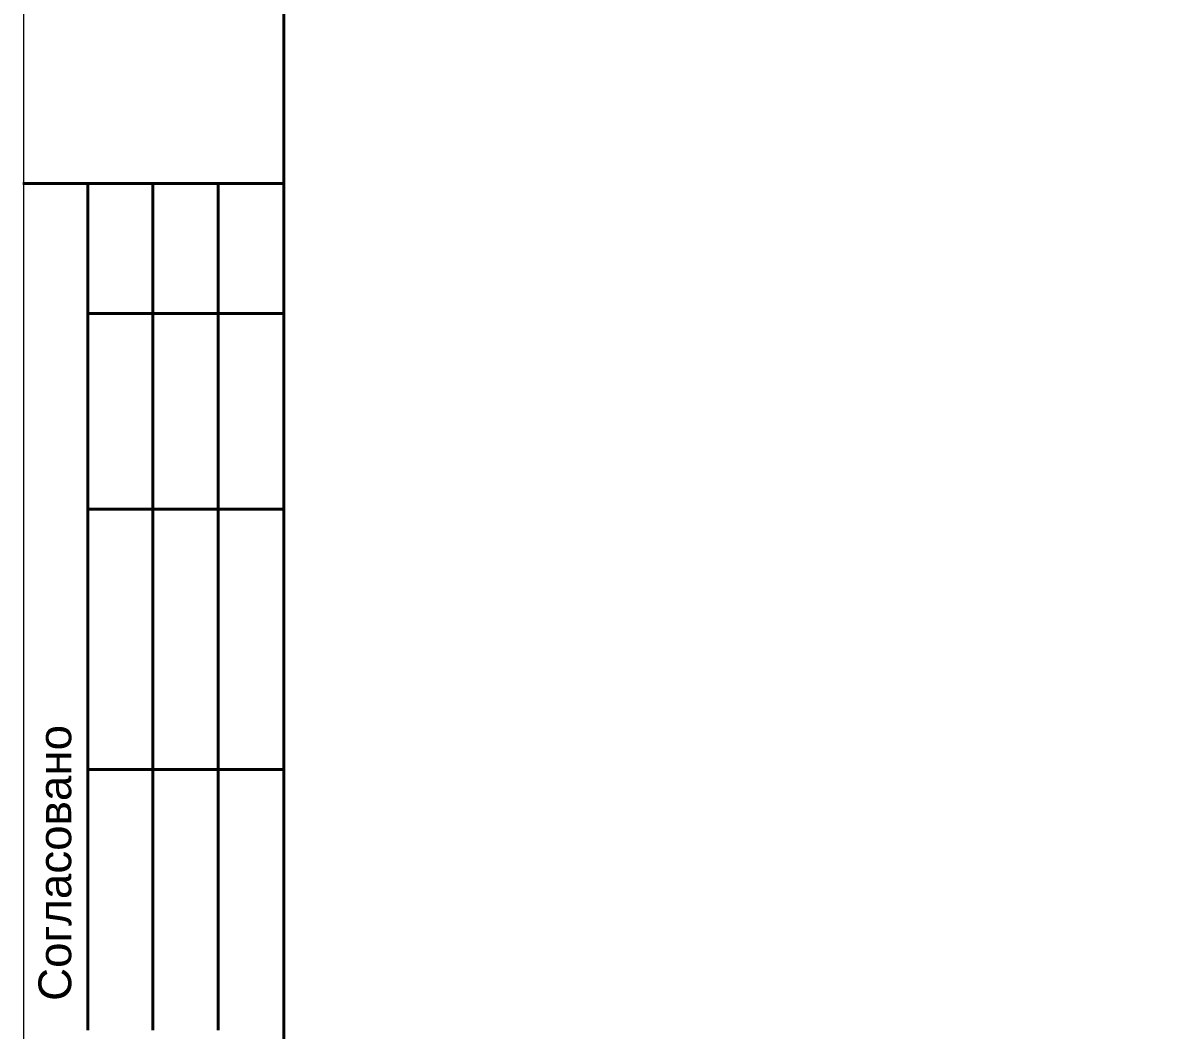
# Model space of a CAD drawing. Header units: millimetres. Extents: x -10178924 to 11692288, y -947381 to 58396.
# Drawn here: x 696870 to 705654, y -836980 to -829243 of the extents above; entities that cross this region are included whole.
import ezdxf

# ---------------------------------------------------------------- set-up
doc = ezdxf.new("R2010")
doc.units = ezdxf.units.MM
doc.layers.add('PDF _Ramka', color=7, linetype='Continuous')
doc.layers.add('PDF _Текст', color=7, linetype='Continuous', lineweight=5)
doc.styles.add('PDF ArialMT', font='arial.ttf')

msp = doc.modelspace()

# ---------------------------------------------------------------- linework, layer by layer
at = {"layer": 'PDF _Ramka', "lineweight": 20}
msp.add_lwpolyline([(815763.5, -845975.8), (815763.5, -761883.4), (696874.3, -761883.4), (696874.3, -845975.8)], close=True, dxfattribs=at)
at = {"layer": 'PDF _Ramka', "lineweight": 40}
msp.add_lwpolyline([(815263.9, -762379.5), (698872.3, -762379.5), (698872.3, -845472.9), (815263.9, -845472.9)], close=True, dxfattribs=at)
for points in [[(696870.1, -830477.4), (698867.6, -830477.4)], [(697369, -830477.4), (697369, -836979.6)], [(697868.5, -830477.4), (697868.5, -836979.6)], [(698368.1, -830477.4), (698368.1, -836979.6)], [(698867.6, -831476.5), (697369.1, -831476.5)], [(698867.6, -832979.4), (697369.1, -832979.4)], [(698867.6, -834977.5), (697369.1, -834977.5)]]:
    msp.add_lwpolyline(points, dxfattribs=at)

# ---------------------------------------------------------------- texts
at = {"layer": 'PDF _Текст', "insert": (697117.2, -836755.5), "char_height": 251.456, "attachment_point": 4, "rotation": 90, "style": 'PDF ArialMT'}
msp.add_mtext('Согласовано', dxfattribs=at)

doc.saveas('drawing.dxf')
